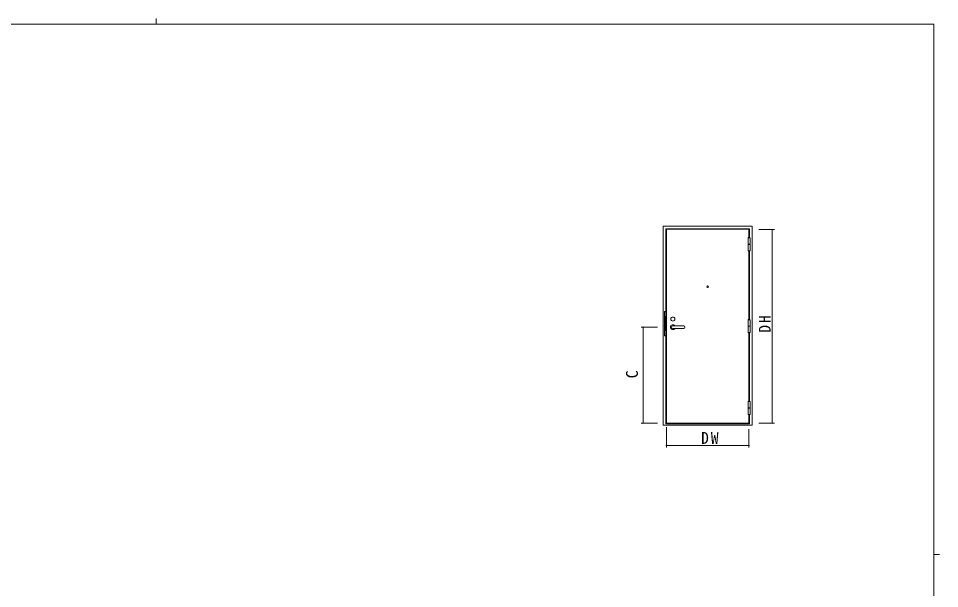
# Model space of a CAD drawing. Units: millimetres, scale not verified. Extents: x -594 to 199, y -420 to 144.
# Drawn here: x -274.4 to 181.6, y -137.9 to 144.2 of the extents above; entities that cross this region are included whole.
import ezdxf
from ezdxf.enums import TextEntityAlignment as Align

# ---------------------------------------------------------------- set-up
doc = ezdxf.new("R2010")
doc.units = ezdxf.units.MM
doc.header["$LTSCALE"] = 2
doc.linetypes.add('DASHED3', pattern=[4, 3, -1])
for name, color, linetype, lineweight in [('0-1_YKK_ZWAK', 7, 'Continuous', 9), ('0-5_YKK_A1', 4, 'Continuous', 9), ('0-7_YKK_D', 6, 'Continuous', 9)]:
    doc.layers.add(name, color=color, linetype=linetype, lineweight=lineweight)
doc.styles.add('ＭＳ ゴシック', font='')
doc.styles.get('ＭＳ ゴシック').set_extended_font_data('MS Gothic')

msp = doc.modelspace()

# ---------------------------------------------------------------- linework, layer by layer
at = {"layer": '0-1_YKK_ZWAK'}
for p, q in [((178.8, 141.4), (-591.2, 141.4)), ((-206.186, 144.2), (-206.186, 141.4)), ((178.8, 141.4), (178.8, -383.6)), ((178.8, -121.1), (181.6, -121.1))]:
    msp.add_line(p, q, dxfattribs=at)
at = {"layer": '0-5_YKK_A1'}
for p, q in [((44.8, 41.4), (44.8, 41.32)), ((44.8, 41.4), (88.8, 41.4)), ((44.8, 41.32), (44.8, -57.1)), ((44.915, 41.4), (46.165, 41.4)), ((86.8, 41.4), (88.8, 41.4)), ((86.96, 41.4), (88.8, 41.4)), ((88.8, 41.4), (88.8, 41.32)), ((88.8, 41.32), (88.8, -57.1)), ((46.05, 39.56), (46.05, 40.15)), ((46.05, 40.15), (87.55, 40.15)), ((46.05, -0.85), (46.05, 40.15)), ((46.35, 39.95), (46.35, -56.05)), ((87.2, 39.95), (46.35, 39.95)), ((86.96, 40.15), (87.55, 40.15)), ((87.2, 35.75), (87.2, 39.95)), ((87.435, 39.95), (87.435, 35.75)), ((87.435, 39.95), (87.55, 39.95)), ((87.55, 40.15), (87.55, 35.75)), ((87.55, 39.95), (87.55, 35.75)), ((87.55, 39.95), (87.55, 35.75)), ((87.55, 39.95), (87.55, 35.75)), ((86.85, 35.625), (87.75, 35.625)), ((86.85, 29.275), (86.85, 35.625)), ((87.75, 32.475), (86.85, 32.475)), ((87.75, 32.425), (86.85, 32.425)), ((87.7, 35.75), (86.9, 35.75)), ((86.9, 35.625), (86.9, 35.75)), ((87.7, 35.625), (87.7, 35.75)), ((87.75, 35.625), (87.75, 29.275)), ((87.75, 29.275), (86.85, 29.275)), ((86.9, 29.15), (86.9, 29.275)), ((87.7, 29.15), (86.9, 29.15)), ((87.2, -4.75), (87.2, 29.15)), ((87.435, 29.15), (87.435, -4.75)), ((87.55, 29.15), (87.55, -4.75)), ((87.55, 29.15), (87.55, -4.75)), ((87.55, 29.15), (87.55, -4.75)), ((87.55, 29.15), (87.55, -4.75)), ((87.7, 29.15), (87.7, 29.275)), ((46.15, -0.85), (45.35, -0.85)), ((45.35, -0.85), (45.35, -12.85)), ((45.95, -3.34), (45.95, -10.36)), ((46.15, -3.34), (45.95, -3.34)), ((45.97, -3.34), (46.05, -3.34)), ((45.97, -3.34), (46.05, -3.34)), ((45.97, -3.35), (46.15, -3.35)), ((45.97, -3.35), (45.97, -10.35)), ((46.15, -12.85), (46.15, -0.85)), ((54.95, -7.95), (49.55, -7.95)), ((86.85, -4.875), (87.75, -4.875)), ((86.85, -11.225), (86.85, -4.875)), ((87.75, -8.025), (86.85, -8.025)), ((87.75, -8.075), (86.85, -8.075)), ((87.7, -4.75), (86.9, -4.75)), ((86.9, -4.875), (86.9, -4.75)), ((87.7, -4.875), (87.7, -4.75)), ((87.75, -4.875), (87.75, -11.225)), ((45.35, -12.85), (46.15, -12.85)), ((45.95, -10.36), (46.15, -10.36)), ((45.97, -10.35), (46.15, -10.35)), ((46.05, -56.35), (46.05, -12.85)), ((49.55, -9.15), (54.95, -9.15)), ((87.75, -11.225), (86.85, -11.225)), ((86.9, -11.35), (86.9, -11.225)), ((87.7, -11.35), (86.9, -11.35)), ((87.2, -45.25), (87.2, -11.35)), ((87.435, -11.35), (87.435, -45.25)), ((87.55, -11.35), (87.55, -45.25)), ((87.55, -11.35), (87.55, -45.25)), ((87.55, -11.35), (87.55, -45.25)), ((87.55, -11.35), (87.55, -45.25)), ((87.7, -11.35), (87.7, -11.225)), ((86.85, -45.375), (87.75, -45.375)), ((86.85, -51.725), (86.85, -45.375)), ((87.7, -45.25), (86.9, -45.25)), ((86.9, -45.375), (86.9, -45.25)), ((87.7, -45.375), (87.7, -45.25)), ((87.75, -45.375), (87.75, -51.725)), ((87.75, -48.525), (86.85, -48.525)), ((87.75, -48.575), (86.85, -48.575)), ((87.75, -51.725), (86.85, -51.725)), ((86.9, -51.85), (86.9, -51.725)), ((87.7, -51.85), (86.9, -51.85)), ((87.2, -56.05), (87.2, -51.85)), ((87.435, -51.85), (87.435, -56.15)), ((87.55, -51.85), (87.55, -56.15)), ((87.55, -51.85), (87.55, -56.35)), ((87.55, -51.85), (87.55, -56.35)), ((87.55, -51.85), (87.55, -56.35)), ((87.7, -51.85), (87.7, -51.725)), ((44.8, -57.1), (46.915, -57.1)), ((87.55, -56.35), (46.05, -56.35)), ((88.8, -57.1), (46.05, -57.1)), ((46.35, -56.05), (87.2, -56.05)), ((86.8, -57.1), (88.8, -57.1)), ((86.96, -56.35), (87.55, -56.35)), ((87.55, -56.15), (87.435, -56.15)), ((87.55, -57.1), (88.8, -57.1)), ((88.8, -56.35), (88.8, -57.1)), ((88.8, -56.35), (88.8, -57.1))]:
    msp.add_line(p, q, dxfattribs=at)
at = {"layer": '0-5_YKK_A1', "linetype": 'DASHED3'}
for p in [(45.97, -3.35), (45.97, -9.45)]:
    msp.add_line(p, (45.97, -10.35), dxfattribs=at)
at = {"layer": '0-5_YKK_A1'}
for centre, radius in [((66.775, 11.45), 0.375), ((49.55, -4.55), 1)]:
    msp.add_circle(centre, radius, dxfattribs=at)
for centre, radius, start, end in [((49.55, -8.55), 1.225, 29.32719, 330.67287), ((49.55, -8.55), 0.6, 90, 270), ((54.95, -8.55), 0.6, 270, 90)]:
    msp.add_arc(centre, radius, start, end, dxfattribs=at)
at = {"layer": '0-7_YKK_D'}
for p, q in [((92.2, 39.7), (99.8, 39.7)), ((98.8, 39.7), (98.8, -56.05)), ((41.906, -8.55), (33.8, -8.55)), ((34.8, -8.55), (34.8, -56.05)), ((41.9, -56.05), (33.8, -56.05)), ((46.35, -58.1), (46.35, -68.1)), ((87.2, -59.1), (87.2, -68.1)), ((92.2, -56.05), (99.8, -56.05)), ((46.35, -67.1), (87.2, -67.1))]:
    msp.add_line(p, q, dxfattribs=at)
for centre, start, end in [((98.8, 39.7), 90, 270), ((98.8, 39.7), 270, 90), ((34.8, -8.55), 90, 270), ((34.8, -8.55), 270, 90), ((34.8, -56.05), 90, 270), ((34.8, -56.05), 270, 90), ((98.8, -56.05), 90, 270), ((98.8, -56.05), 270, 90), ((46.35, -67.1), 0, 180), ((46.35, -67.1), 180, 0), ((87.2, -67.1), 0, 180), ((87.2, -67.1), 180, 0)]:
    msp.add_arc(centre, 0.106, start, end, dxfattribs=at)

# ---------------------------------------------------------------- texts
at = {"layer": '0-7_YKK_D', "color": 7, "style": 'ＭＳ ゴシック'}
msp.add_text('C', height=5.865, rotation=90, dxfattribs=at).set_placement((34, -33.884), align=Align.BOTTOM_LEFT)
at = {"layer": '0-7_YKK_D', "color": 7, "insert": (98, -11.282), "char_height": 5.865, "attachment_point": 7, "rotation": 90, "style": 'ＭＳ ゴシック'}
msp.add_mtext('\\T1.27;\\W0.95;DH', dxfattribs=at)
at = {"layer": '0-7_YKK_D', "color": 7, "insert": (63.559, -66.3), "char_height": 5.865, "attachment_point": 7, "style": 'ＭＳ ゴシック'}
msp.add_mtext('\\T1.27;\\W0.95;DW', dxfattribs=at)

doc.saveas('drawing.dxf')
